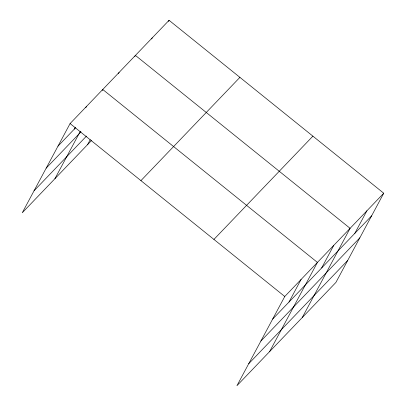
<?xml version="1.0" encoding="UTF-8"?>
<svg xmlns="http://www.w3.org/2000/svg" width="406" height="406" viewBox="0 0 406 406"><rect width="100%" height="100%" fill="white"/><g stroke="black" fill="none" stroke-linecap="round" stroke-linejoin="round"><path stroke-width="0.61" d="M383.746 193.22L284.768 296.487L236.931 385.7L335.909 282.434L383.746 193.22L169.069 20.3L70.091 123.566L22.254 212.78L91.462 140.572M74.308 129.123L75.191 127.469M85.833 107.631L86.422 106.524M54.917 178.701L80.322 131.321M102.165 90.589L102.754 89.487L317.431 262.408L269.594 351.621M118.496 73.552L119.085 72.451M87.579 144.627L90.228 139.679M134.822 56.51L135.416 55.409L350.094 228.329L302.257 317.548M151.651 38.956L152.24 37.854M168.475 21.401L169.069 20.3M288.986 302.044L301.1 279.445M321.643 267.965L333.762 245.371M354.803 233.374L366.917 210.775M57.977 146.165L75.597 127.778M46.188 168.145L80.997 131.828M34.043 190.795L86.473 136.091M140.938 180.629L239.91 77.363M213.926 239.423L312.899 136.157M272.654 319.086L371.627 215.819M260.865 341.065L359.838 237.804M248.721 363.715L347.693 260.454M70.091 123.566L284.768 296.487"/></g></svg>
